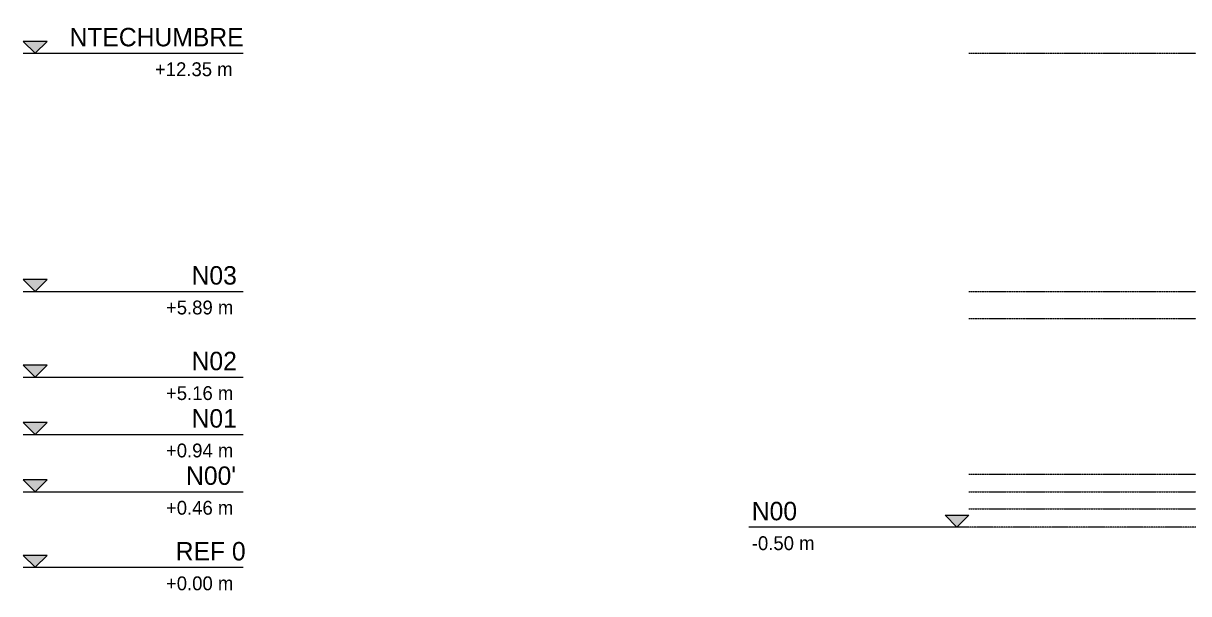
# Model space of a CAD drawing. Header units: centimetres. Extents: x -3046 to 63786, y -269 to 1483.
# Drawn here: x 46485 to 49642, y -230 to 1316 of the extents above; entities that cross this region are included whole.
import ezdxf

# ---------------------------------------------------------------- set-up
doc = ezdxf.new("R2010")
doc.units = ezdxf.units.CM
doc.linetypes.add('Centre', pattern=[3.175, 0.635, -0.475, 1.59, -0.475])
doc.layers.add('A-FLOR-LEVL', color=7, linetype='Continuous', lineweight=9)
doc.styles.add('Century Gothic', font='GOTHIC.TTF', dxfattribs={"height": 50})
doc.styles.add('Century Gothic_1', font='GOTHIC.TTF', dxfattribs={"height": 37.5})

# ---------------------------------------------------------------- blocks, each defined once
blk = doc.blocks.new('Level - Con_Triangulo-1145637-s03')
at = {"layer": 'A-FLOR-LEVL', "true_color": 0xe2e2e2}
blk.add_hatch(color=254, dxfattribs=at).paths.add_polyline_path([(3109.8, -126.6), (3077.7, -158.7), (3045.5, -126.6)])
at = {"layer": 'A-FLOR-LEVL', "color": 253, "true_color": 0xaaaaaa}
for p, q in [((3109.8, -126.6), (3045.5, -126.6)), ((3045.5, -126.6), (3077.7, -158.7)), ((3077.7, -158.7), (3109.8, -126.6)), ((3045.5, -158.7), (3641.6, -158.7))]:
    blk.add_line(p, q, dxfattribs=at)
blk = doc.blocks.new('Level - Con_Triangulo-1145637-s04')
at = {"layer": 'A-FLOR-LEVL', "true_color": 0xe2e2e2}
blk.add_hatch(color=254, dxfattribs=at).paths.add_polyline_path([(4379.2, -126.6), (4347, -158.7), (4314.9, -126.6)])
at = {"layer": 'A-FLOR-LEVL', "color": 253, "true_color": 0xaaaaaa}
for p, q in [((4379.2, -126.6), (4314.9, -126.6)), ((4314.9, -126.6), (4347, -158.7)), ((4347, -158.7), (4379.2, -126.6)), ((4314.9, -158.7), (4911, -158.7))]:
    blk.add_line(p, q, dxfattribs=at)

msp = doc.modelspace()

# ---------------------------------------------------------------- linework, layer by layer
at = {"layer": 'A-FLOR-LEVL', "color": 253, "linetype": 'Centre', "true_color": 0xaaaaaa}
for p, q in [((49046.4, 1234.5), (61550.8, 1234.5)), ((49046.4, 588.8), (61233.3, 588.8)), ((49046.4, 515.5), (61550.8, 515.5)), ((49046.4, 94), (61233.3, 94)), ((49046.4, 46), (61550.8, 46)), ((49046.4, 0), (61233.3, 0)), ((61550.8, -50), (49046.4, -50))]:
    msp.add_line(p, q, dxfattribs=at)

# ---------------------------------------------------------------- block references
at = {"layer": 'A-FLOR-LEVL', "color": 253, "true_color": 0xaaaaaa}
for p in [(43439, 1393.3), (43439, 747.6), (43439, 515.5), (43439, 360), (43439, 204.8), (43439, 0)]:
    msp.add_blockref('Level - Con_Triangulo-1145637-s03', p, dxfattribs=at)
at = {"layer": 'A-FLOR-LEVL', "color": 253, "true_color": 0xaaaaaa, "extrusion": (0, 0, -1)}
msp.add_blockref('Level - Con_Triangulo-1145637-s04', (-53361.3, 108.8), dxfattribs=at)

# ---------------------------------------------------------------- next in the draw order: texts
at = {"layer": 'A-FLOR-LEVL', "color": 9, "true_color": 0xb7b7b7, "attachment_point": 1, "bg_fill": 3, "box_fill_scale": 1.25, "bg_fill_color": 256, "bg_fill_true_color": 13158600, "bg_fill_transparency": 0}
for s, insert, char_height, width, style in [('NTECHUMBRE', (46609.7, 1303.2), 50, 561.181, 'Century Gothic'), ('+12.35 m', (46841.2, 1209.9), 37.5, 280.591, 'Century Gothic_1'), ('N03', (46940.5, 657.5), 50, 160.337, 'Century Gothic'), ('+5.89 m', (46871, 564.2), 37.5, 244.515, 'Century Gothic_1'), ('N02', (46940.5, 425.4), 50, 160.337, 'Century Gothic'), ('N01', (46940.5, 269.9), 50, 160.337, 'Century Gothic'), ('+0.94 m', (46871, 176.7), 37.5, 244.515, 'Century Gothic_1'), ('+0.46 m', (46871, 21.4), 37.5, 244.515, 'Century Gothic_1'), ('N00', (48458.3, 18.7), 50, 160.337, 'Century Gothic'), ('REF 0', (46897.5, -90.1), 50, 212.447, 'Century Gothic'), ('-0.50 m', (48458.3, -74.6), 37.5, 226.477, 'Century Gothic_1'), ('+0.00 m', (46871, -183.4), 37.5, 244.515, 'Century Gothic_1')]:
    msp.add_mtext(s, dxfattribs=dict(at, insert=insert, char_height=char_height, width=width, style=style))

# ---------------------------------------------------------------- next in the draw order: texts
for s, insert, char_height, width, style in [('+5.16 m', (46871, 332.2), 37.5, 244.515, 'Century Gothic_1'), ("N00'", (46925.5, 114.7), 50, 178.375, 'Century Gothic')]:
    msp.add_mtext(s, dxfattribs=dict(at, insert=insert, char_height=char_height, width=width, style=style))

doc.saveas('drawing.dxf')
